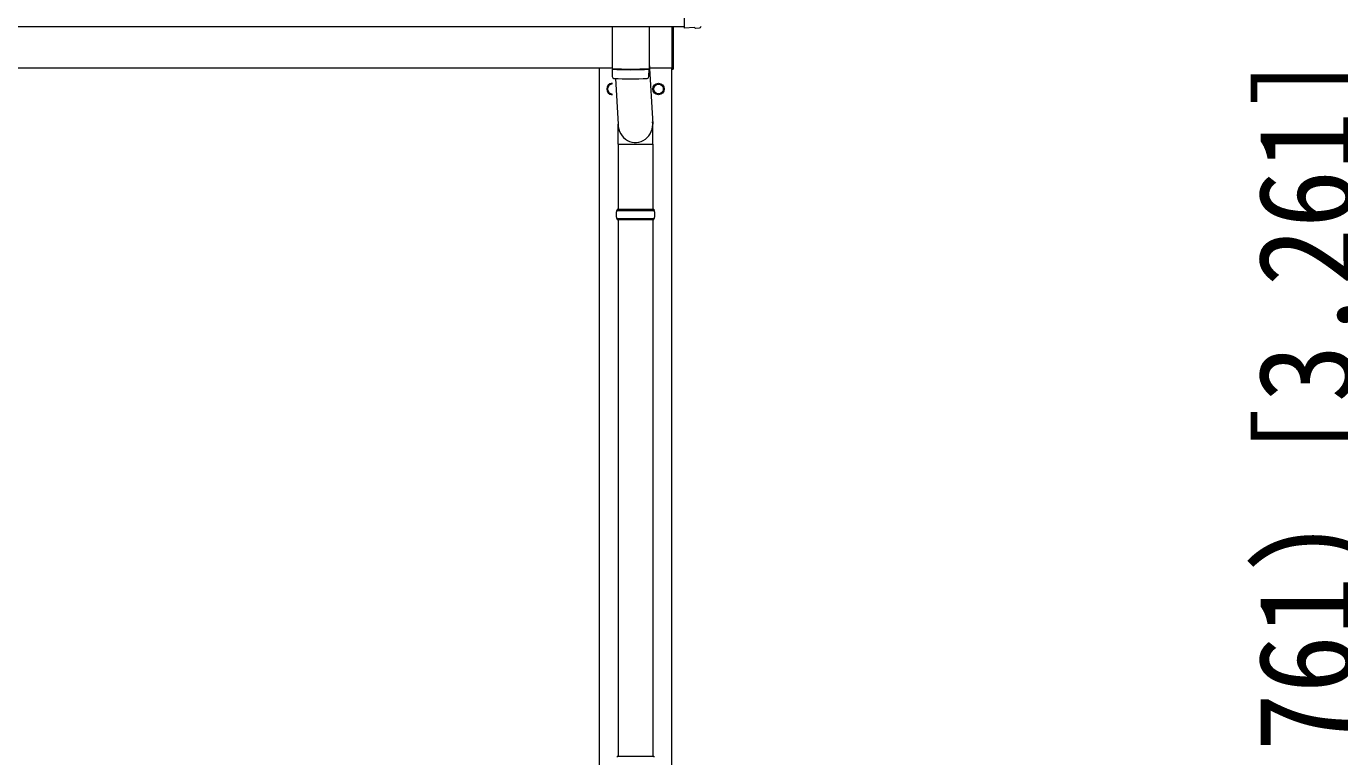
# Model space of a CAD drawing. Units: millimetres at full size, sheet at 1:50; details may follow other scales. Extents: x -14053 to 14053, y -9700 to 9700.
# Drawn here: x -7127 to -4847, y -3781 to -2512 of the extents above; entities that cross this region are included whole.
import ezdxf
from ezdxf.enums import TextEntityAlignment as Align

# ---------------------------------------------------------------- set-up
doc = ezdxf.new("R2010")
doc.units = ezdxf.units.MM
doc.header["$LTSCALE"] = 50
for name, color, linetype, lineweight in [('0-2_建具', 4, 'Continuous', 13), ('0-8_外構', 6, 'Continuous', 5), ('0-9_敷地', 7, 'Continuous', 9)]:
    doc.layers.add(name, color=color, linetype=linetype, lineweight=lineweight)
doc.styles.add('ＭＳ ゴシック', font='')
doc.styles.get('ＭＳ ゴシック').set_extended_font_data('MS Gothic')

msp = doc.modelspace()

# ---------------------------------------------------------------- linework, layer by layer
at = {"layer": '0-2_建具'}
for p, q in [((-5985.33, -2316.55), (-5985.33, -2515.41)), ((-11427.33, -2512.38), (-5985.33, -2512.38)), ((-6006.33, -2586.53), (-6006.33, -2512.48)), ((-6004.33, -2512.48), (-6004.33, -2586.53)), ((-5967.1, -2514.5), (-5985.33, -2515.41)), ((-5966.44, -2515.13), (-5967.1, -2514.5)), ((-5965.69, -2515.41), (-5958.77, -2515.05)), ((-11406.33, -2584.03), (-6110.33, -2584.03)), ((-6132.33, -5439.03), (-6132.33, -2584.03)), ((-6046.33, -2584.03), (-6006.33, -2584.03)), ((-6007.33, -2584.03), (-6007.33, -5439.03)), ((-6006.33, -2586.53), (-6004.33, -2586.53)), ((-6110.33, -2611.5), (-6118.33, -2616.12)), ((-6118.33, -2616.12), (-6118.33, -2625.94)), ((-6038.42, -2620.78), (-6038.32, -2620.78)), ((-6038.42, -2621.28), (-6038.32, -2621.28)), ((-6038.33, -2616.12), (-6029.83, -2611.22)), ((-6038.33, -2625.94), (-6038.33, -2616.12)), ((-6029.83, -2611.22), (-6021.33, -2616.12)), ((-6021.33, -2616.12), (-6021.33, -2625.94)), ((-6118.33, -2625.94), (-6110.33, -2630.56)), ((-6029.83, -2630.85), (-6038.33, -2625.94)), ((-6021.33, -2625.94), (-6029.83, -2630.85))]:
    msp.add_line(p, q, dxfattribs=at)
for radius in [10, 8.5]:
    msp.add_circle((-6029.83, -2621.03), radius, dxfattribs=at)
for centre, radius, start, end in [((-6109.83, -2621.03), 10, 92.86598, 267.13402), ((-6109.83, -2621.03), 8.6, 171.25399, 188.74601), ((-6109.83, -2621.03), 8.5, 93.37229, 266.62771), ((-6109.83, -2621.03), 8.6, 111.25399, 128.74601), ((-6029.83, -2621.03), 8.6, 171.25399, 178.33419), ((-6029.83, -2621.03), 8.6, 181.66581, 188.74601), ((-6029.83, -2621.03), 8.6, 111.25399, 128.74601), ((-6029.83, -2621.03), 8.6, 51.25399, 68.74601), ((-6029.83, -2621.03), 8.6, 351.25399, 8.74601), ((-6109.83, -2621.03), 8.6, 231.25399, 248.74601), ((-6029.83, -2621.03), 8.6, 231.25399, 248.74601), ((-6029.83, -2621.03), 8.6, 291.25399, 308.74601)]:
    msp.add_arc(centre, radius, start, end, dxfattribs=at)
for centre, major_axis, start_param, end_param in [((-5965.75, -2514.41), (0.727, -0.69), 4.712389, 5.5252311), ((-5958.94, -2512.05), (2.18, -2.07), 5.5252311, 7.0411395)]:
    msp.add_ellipse(centre, major_axis=major_axis, ratio=0.9974, start_param=start_param, end_param=end_param, dxfattribs=at)
at = {"layer": '0-9_敷地'}
for p, q in [((-6110.33, -2512.38), (-6110.33, -2585.44)), ((-6046.33, -2512.38), (-6046.33, -2585.44)), ((-6046.33, -2575.86), (-6039.77, -2682.32)), ((-6110.35, -2586.43), (-6110.13, -2599.42)), ((-6105.85, -2585.71), (-6105.83, -2586.71)), ((-6050.8, -2585.71), (-6050.82, -2586.71)), ((-6046.52, -2599.42), (-6046.3, -2586.43)), ((-6104.78, -2602.71), (-6099.88, -2682.32)), ((-6099.98, -2716.99), (-6099.98, -2682.32)), ((-6039.68, -2716.99), (-6039.68, -2682.32)), ((-6099.98, -2716.99), (-6039.68, -2716.99)), ((-6099.83, -2716.99), (-6099.83, -2830.03)), ((-6039.83, -2716.99), (-6039.83, -2830.03)), ((-6102.83, -2832.03), (-6036.83, -2832.03)), ((-6102.83, -2846.03), (-6036.83, -2846.03)), ((-6101.83, -2830.03), (-6037.83, -2830.03)), ((-6101.83, -2830.03), (-6101.83, -2832.03)), ((-6101.83, -2848.03), (-6101.83, -2846.03)), ((-6101.83, -2848.03), (-6037.83, -2848.03)), ((-6099.83, -2848.03), (-6099.83, -3780.03)), ((-6039.83, -2848.03), (-6039.83, -3780.03)), ((-6037.83, -2830.03), (-6037.83, -2832.03)), ((-6037.83, -2848.03), (-6037.83, -2846.03)), ((-6101.83, -3780.02), (-6037.83, -3780.02)), ((-6101.83, -3780.02), (-6101.83, -3782.02)), ((-6037.83, -3780.02), (-6037.83, -3782.02))]:
    msp.add_line(p, q, dxfattribs=at)
for centre, radius, start, end in [((-6078.33, -2105.7), 480.8, 266.18381, 273.81619), ((-6078.33, -2106.7), 480.8, 266.18381, 273.81619), ((-6106.71, -2599.18), 3.43, 183.90213, 262.99006), ((-6049.94, -2599.18), 3.43, 277.08355, 356.08693), ((-6078.32, -2083.72), 519.67, 266.82198, 273.17643), ((-6054.08, -2839.03), 49.25, 171.82876, 180.00002), ((-6054.08, -2839.03), 49.25, 180.00002, 188.17127), ((-6085.58, -2839.03), 49.25, 359.99998, 8.17124), ((-6085.58, -2839.03), 49.25, 351.82873, 359.99998)]:
    msp.add_arc(centre, radius, start, end, dxfattribs=at)
msp.add_ellipse((-6069.83, -2682.32), major_axis=(0, -31.56), ratio=0.952301, start_param=4.712389, end_param=7.9831455, dxfattribs=at)

# ---------------------------------------------------------------- texts
at = {"layer": '0-8_外構', "color": 7, "style": 'ＭＳ ゴシック', "width": 0.9}
msp.add_text('2,616 (2,761) [3,261]', height=165, rotation=90, dxfattribs=at).set_placement((-4774.36, -4680.85), align=Align.BOTTOM_LEFT)

doc.saveas('drawing.dxf')
